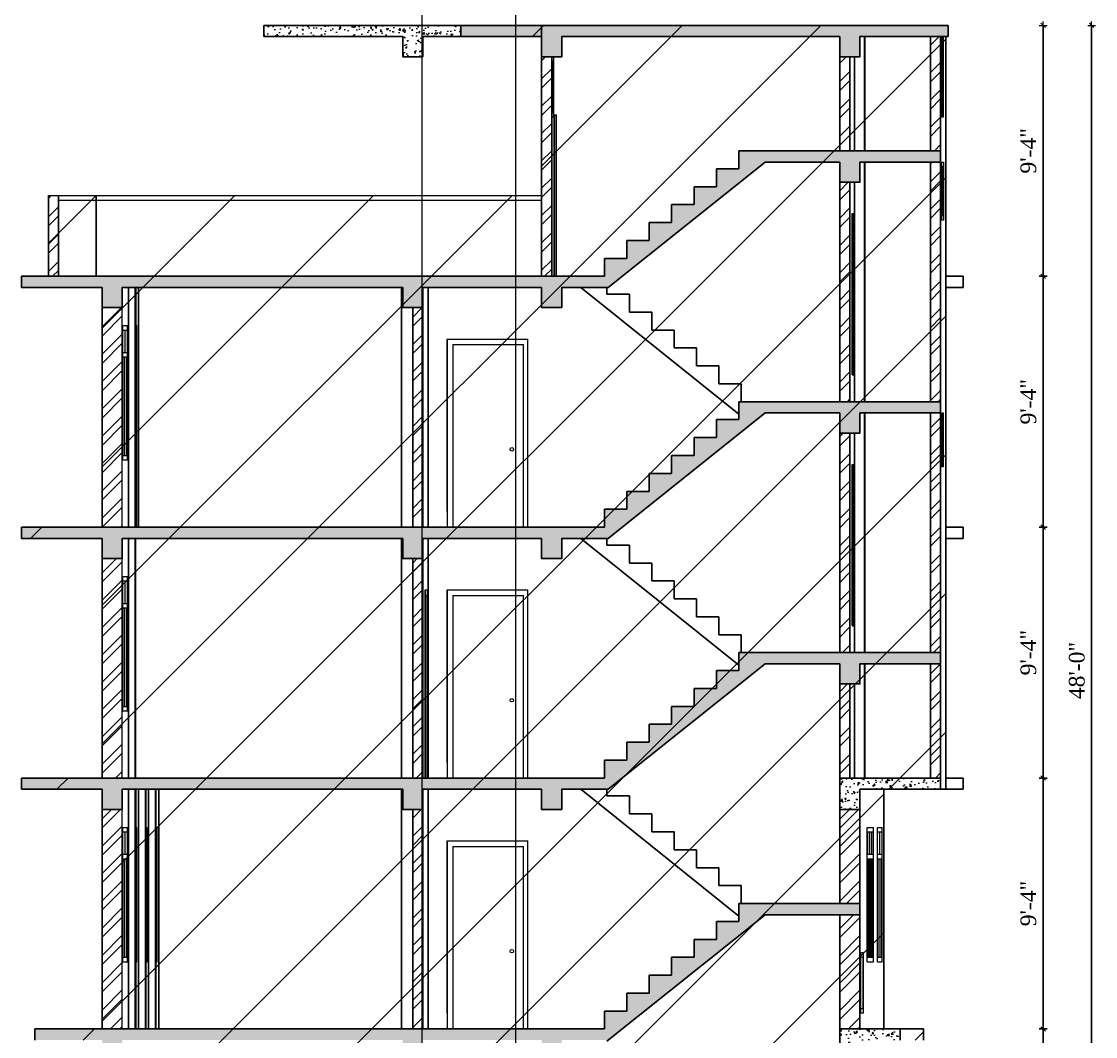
# Model space of a CAD drawing. Header units: inches. Extents: x 4069 to 291496, y -47643 to 12535.
# Drawn here: x 145333.2 to 145812.5, y -24042.8 to -23589.6 of the extents above; entities that cross this region are included whole.
import ezdxf

# ---------------------------------------------------------------- set-up
doc = ezdxf.new("R2010")
doc.units = ezdxf.units.IN
doc.header["$LTSCALE"] = 5
doc.header["$MEASUREMENT"] = 0
for name, color, linetype, lineweight in [('A-WALL', 7, 'Continuous', 9), ('Dimension', 7, 'Continuous', 18), ('dimention', 5, 'Continuous', 9), ('DOOR', 62, 'Continuous', 0), ('Railing', 43, 'Continuous', 18), ('win', 5, 'Continuous', 18)]:
    doc.layers.add(name, color=color, linetype=linetype, lineweight=lineweight)
doc.layers.add('dim line', color=7, linetype='Continuous', lineweight=15, true_color=0xfab2b2)
doc.layers.add('WALL', color=7, linetype='Continuous')
doc.styles.add('ordinary', font='times.ttf')
doc.dimstyles.new('Copy of 96', dxfattribs={"dimtxt": 7, "dimasz": 4, "dimexe": 0.5, "dimexo": 0.5, "dimgap": 3, "dimtad": 1, "dimdec": 1, "dimzin": 11, "dimdsep": 46, "dimlunit": 4, "dimtxsty": 'ordinary', "dimblk": 'OBLIQUE', "dimcen": 0.09, "dimse1": 1, "dimse2": 1, "dimclrt": 6, "dimazin": 0, "dimtfac": 1, "dimtdec": 1, "dimtix": 1, "dimtmove": 2, "dimatfit": 3, "dimldrblk": 'leader', "dimfxl": 0.5, "dimfxlon": 1, "dimtolj": 1, "dimtzin": 0, "dimarcsym": 0})
pattern_1 = [(50, (0, 0), (7.17260183, -0.62752135), [0.75, -8.25]), (355, (0, 0), (-1.38751334, 7.52192134), [0.6, -6.6]), (100.4514445, (0.598, -0.052), (5.78508847, 6.8943999), [0.63740192, -7.01142112]), (46.1842, (0, 2), (10.6724133, -1.6551928), [1.125, -12.375]), (96.6356355, (0.889, 1.862), (9.34661946, 9.741186), [0.9561034, -10.5171376]), (351.184164, (0, 2), (9.34661945, 9.741186), [0.9, -9.9]), (21, (1, 1.5), (5.96907052, -4.0261889), [0.75, -8.25]), (326, (1, 1.5), (2.43315332, 7.25150045), [0.6, -6.6]), (71.451445, (1.4974, 1.1645), (8.40222377, 3.22531153), [0.6374019, -7.01142112]), (37.5, (0, 0), (0.121598553, 3.32893854), [0, -6.52, 0, -6.7, 0, -6.625]), (7.5, (0, 0), (2.630695374, 3.94411712), [0, -3.82, 0, -6.37, 0, -2.525]), (327.5, (-2.23, 0), (5.33822436, -0.225548717), [0, -2.5, 0, -7.8, 0, -10.35]), (317.5, (-3.23, 0), (5.8318617, 1.00104982), [0, -3.25, 0, -5.18, 0, -7.35])]

# ---------------------------------------------------------------- blocks, each defined once
blk = doc.blocks.new('oblique')
at = {"color": 0, "lineweight": -2}
blk.add_line((0.25, 0.25), (-0.25, -0.25), dxfattribs=at)
at = {"layer": 'dim line', "lineweight": 9}
for p, q in [((-0.4375, 0), (0.4375, 0)), ((0, 0.4375), (0, -0.4375))]:
    blk.add_line(p, q, dxfattribs=at)
blk = doc.blocks.new('*D4915')
at = {"layer": 'A-WALL', "color": 0, "lineweight": -2, "ltscale": 50, "transparency": 16777216}
blk.add_line((145789.14, -24167.38), (145789.14, -24039.38), dxfattribs=at)
at = {"layer": 'Defpoints', "color": 0, "ltscale": 50, "transparency": 16777216}
for p in [(145707.61, -24039.38), (145789.14, -24039.38), (145707.61, -24167.38)]:
    blk.add_point(p, dxfattribs=at)
at = {"layer": 'A-WALL', "color": 0, "lineweight": -2, "ltscale": 50, "transparency": 16777216, "xscale": 4, "yscale": 4, "zscale": 4}
for p, rotation in [((145789.14, -24039.38), 90), ((145789.14, -24167.38), 270)]:
    blk.add_blockref('oblique', p, dxfattribs=dict(at, rotation=rotation))
at = {"layer": 'A-WALL', "color": 6, "ltscale": 50, "transparency": 16777216, "insert": (145782.58, -24103.38), "char_height": 7, "attachment_point": 5, "rotation": 90, "style": 'ordinary'}
blk.add_mtext('\\A1;10\'-8"', dxfattribs=at)
blk = doc.blocks.new('_OBLIQUE')
at = {"color": 0, "linetype": 'ByBlock'}
blk.add_line((-0.5, -0.5), (0.5, 0.5), dxfattribs=at)
blk = doc.blocks.new('leader')
at = {"layer": 'Dimension'}
for p, q in [((0, -4.33), (0, 4.33)), ((-4.42, 0), (4.42, 0))]:
    blk.add_line(p, q, dxfattribs=at)
blk = doc.blocks.new('*D4916')
at = {"layer": 'A-WALL', "color": 0, "lineweight": -2, "ltscale": 50, "transparency": 16777216}
blk.add_line((145789.14, -24039.38), (145789.14, -23927.38), dxfattribs=at)
at = {"layer": 'Defpoints', "color": 0, "ltscale": 50, "transparency": 16777216}
for p in [(145575.74, -23927.38), (145789.14, -23927.38), (145707.61, -24039.38)]:
    blk.add_point(p, dxfattribs=at)
at = {"layer": 'A-WALL', "color": 0, "lineweight": -2, "ltscale": 50, "transparency": 16777216, "xscale": 4, "yscale": 4, "zscale": 4}
for p, rotation in [((145789.14, -23927.38), 90), ((145789.14, -24039.38), 270)]:
    blk.add_blockref('oblique', p, dxfattribs=dict(at, rotation=rotation))
at = {"layer": 'A-WALL', "color": 6, "ltscale": 50, "transparency": 16777216, "insert": (145782.57, -23983.38), "char_height": 7, "attachment_point": 5, "rotation": 90, "style": 'ordinary'}
blk.add_mtext('\\A1;9\'-4"', dxfattribs=at)
blk = doc.blocks.new('*D4917')
at = {"layer": 'A-WALL', "color": 0, "lineweight": -2, "ltscale": 50, "transparency": 16777216}
blk.add_line((145789.12, -23927.38), (145789.12, -23815.38), dxfattribs=at)
at = {"layer": 'Defpoints', "color": 0, "ltscale": 50, "transparency": 16777216}
for p in [(145579.57, -23815.38), (145789.12, -23815.38), (145575.74, -23927.38)]:
    blk.add_point(p, dxfattribs=at)
at = {"layer": 'A-WALL', "color": 0, "lineweight": -2, "ltscale": 50, "transparency": 16777216, "xscale": 4, "yscale": 4, "zscale": 4}
for p, rotation in [((145789.12, -23815.38), 90), ((145789.12, -23927.38), 270)]:
    blk.add_blockref('oblique', p, dxfattribs=dict(at, rotation=rotation))
at = {"layer": 'A-WALL', "color": 6, "ltscale": 50, "transparency": 16777216, "insert": (145782.55, -23871.38), "char_height": 7, "attachment_point": 5, "rotation": 90, "style": 'ordinary'}
blk.add_mtext('\\A1;9\'-4"', dxfattribs=at)
blk = doc.blocks.new('*D4918')
at = {"layer": 'A-WALL', "color": 0, "lineweight": -2, "ltscale": 50, "transparency": 16777216}
blk.add_line((145789.13, -23815.38), (145789.13, -23703.38), dxfattribs=at)
at = {"layer": 'Defpoints', "color": 0, "ltscale": 50, "transparency": 16777216}
for p in [(145586.01, -23703.38), (145789.13, -23703.38), (145579.57, -23815.38)]:
    blk.add_point(p, dxfattribs=at)
at = {"layer": 'A-WALL', "color": 0, "lineweight": -2, "ltscale": 50, "transparency": 16777216, "xscale": 4, "yscale": 4, "zscale": 4}
for p, rotation in [((145789.13, -23703.38), 90), ((145789.13, -23815.38), 270)]:
    blk.add_blockref('oblique', p, dxfattribs=dict(at, rotation=rotation))
at = {"layer": 'A-WALL', "color": 6, "ltscale": 50, "transparency": 16777216, "insert": (145782.56, -23759.38), "char_height": 7, "attachment_point": 5, "rotation": 90, "style": 'ordinary'}
blk.add_mtext('\\A1;9\'-4"', dxfattribs=at)
blk = doc.blocks.new('*D4919')
at = {"layer": 'A-WALL', "color": 0, "lineweight": -2, "ltscale": 50, "transparency": 16777216}
blk.add_line((145789.14, -23703.38), (145789.14, -23591.38), dxfattribs=at)
at = {"layer": 'Defpoints', "color": 0, "ltscale": 50, "transparency": 16777216}
for p in [(145591.9, -23591.38), (145789.14, -23591.38), (145586.01, -23703.38)]:
    blk.add_point(p, dxfattribs=at)
at = {"layer": 'A-WALL', "color": 0, "lineweight": -2, "ltscale": 50, "transparency": 16777216, "xscale": 4, "yscale": 4, "zscale": 4}
for p, rotation in [((145789.14, -23591.38), 90), ((145789.14, -23703.38), 270)]:
    blk.add_blockref('oblique', p, dxfattribs=dict(at, rotation=rotation))
at = {"layer": 'A-WALL', "color": 6, "ltscale": 50, "transparency": 16777216, "insert": (145782.57, -23647.38), "char_height": 7, "attachment_point": 5, "rotation": 90, "style": 'ordinary'}
blk.add_mtext('\\A1;9\'-4"', dxfattribs=at)
blk = doc.blocks.new('*D4914')
at = {"layer": 'A-WALL', "color": 0, "lineweight": -2, "ltscale": 50, "transparency": 16777216}
blk.add_line((145810.76, -24167.38), (145810.76, -23591.38), dxfattribs=at)
at = {"layer": 'Defpoints', "color": 0, "ltscale": 50, "transparency": 16777216}
for p in [(145707.61, -23591.38), (145810.76, -23591.38), (145707.61, -24167.38)]:
    blk.add_point(p, dxfattribs=at)
at = {"layer": 'A-WALL', "color": 0, "lineweight": -2, "ltscale": 50, "transparency": 16777216, "xscale": 4, "yscale": 4, "zscale": 4}
for p, rotation in [((145810.76, -23591.38), 90), ((145810.76, -24167.38), 270)]:
    blk.add_blockref('oblique', p, dxfattribs=dict(at, rotation=rotation))
at = {"layer": 'A-WALL', "color": 6, "ltscale": 50, "transparency": 16777216, "insert": (145804.2, -23879.38), "char_height": 7, "attachment_point": 5, "rotation": 90, "style": 'ordinary'}
blk.add_mtext('\\A1;48\'-0"', dxfattribs=at)

msp = doc.modelspace()

# ---------------------------------------------------------------- hatches: boundary and pattern name
at = {"layer": 'A-WALL', "ltscale": 40, "true_color": 0xf26722}
h = msp.add_hatch(dxfattribs=at)
h.set_pattern_fill('AR-CONC', color=30)
h.set_pattern_definition(pattern_1)
h.paths.add_polyline_path([(145512.29376, -23596.376), (145529.30133, -23596.376), (145529.30133, -23591.376), (145441.41276, -23591.376), (145441.41276, -23596.376), (145503.33238, -23596.376), (145503.33238, -23605.376), (145512.29376, -23605.376)])
h = msp.add_hatch(dxfattribs=at)
h.set_pattern_fill('AR-CONC', color=30)
h.set_pattern_definition(pattern_1)
h.paths.add_polyline_path([(145746.75738, -23591.376), (145733.11794, -23591.376), (145565.31737, -23591.376), (145565.31737, -23605.376), (145574.27876, -23605.376), (145574.27876, -23596.376), (145698.38465, -23596.376), (145698.38465, -23605.376), (145707.38064, -23605.376), (145707.38064, -23596.376), (145745.73038, -23596.376), (145746.75738, -23596.376)])
h.paths.add_polyline_path([(145565.31737, -23591.376), (145529.30133, -23591.376), (145529.30133, -23596.376), (145565.31737, -23596.376)])
h = msp.add_hatch(dxfattribs=at)
h.set_pattern_fill('AR-CONC', color=30)
h.set_pattern_definition(pattern_1)
h.paths.add_polyline_path([(145665.11955, -23652.376), (145698.37663, -23652.376), (145698.38465, -23652.376), (145698.38465, -23661.376), (145707.38064, -23661.376), (145707.38064, -23652.376), (145743.39668, -23652.376), (145743.39668, -23647.376), (145698.37663, -23647.376), (145653.35666, -23647.376), (145653.35666, -23655.376), (145643.34955, -23655.376), (145643.34955, -23663.376), (145633.34547, -23663.376), (145633.34547, -23671.376), (145623.34329, -23671.376), (145623.34329, -23679.376), (145613.33732, -23679.376), (145613.33732, -23687.376), (145603.32434, -23687.376), (145603.32434, -23695.376), (145593.32917, -23695.376), (145593.32917, -23703.376), (145369.23005, -23703.376), (145333.21401, -23703.376), (145333.21401, -23708.376), (145369.23005, -23708.376), (145369.23005, -23717.376), (145378.19143, -23717.376), (145378.19143, -23708.376), (145503.33238, -23708.376), (145503.33238, -23717.376), (145512.28975, -23717.376), (145512.28975, -23708.376), (145512.29376, -23708.376), (145565.31737, -23708.376), (145565.31737, -23717.376), (145574.27876, -23717.376), (145574.27876, -23708.376), (145595.07023, -23708.376)])
h = msp.add_hatch(dxfattribs=at)
h.set_pattern_fill('AR-CONC', color=30)
h.set_pattern_definition(pattern_1)
h.paths.add_polyline_path([(145512.28975, -23820.376), (145512.29376, -23820.376), (145565.31737, -23820.376), (145565.31737, -23829.376), (145574.27876, -23829.376), (145574.27876, -23820.376), (145595.07107, -23820.376), (145665.1152, -23764.376), (145698.38465, -23764.376), (145698.38465, -23773.376), (145707.38064, -23773.376), (145707.38064, -23764.376), (145743.39668, -23764.376), (145743.39668, -23759.376), (145653.35666, -23759.376), (145653.35666, -23767.376), (145643.34955, -23767.376), (145643.34955, -23775.376), (145633.34547, -23775.376), (145633.34547, -23783.376), (145623.34329, -23783.376), (145623.34329, -23791.376), (145613.33732, -23791.376), (145613.33732, -23799.376), (145603.32434, -23799.376), (145603.32434, -23807.376), (145593.32917, -23807.376), (145593.32917, -23815.376), (145369.23005, -23815.376), (145333.21401, -23815.376), (145333.21401, -23820.376), (145369.23005, -23820.376), (145369.23005, -23829.376), (145378.19143, -23829.376), (145378.19143, -23820.376), (145503.33238, -23820.376), (145503.33238, -23829.376), (145512.28975, -23829.376)])
h = msp.add_hatch(dxfattribs=at)
h.set_pattern_fill('AR-CONC', color=30)
h.set_pattern_definition(pattern_1)
h.paths.add_polyline_path([(145665.1152, -23876.376), (145698.38465, -23876.376), (145698.38465, -23885.376), (145707.38064, -23885.376), (145707.38064, -23876.376), (145743.39668, -23876.376), (145743.39668, -23871.376), (145653.35666, -23871.376), (145653.35666, -23879.376), (145643.34955, -23879.376), (145643.34955, -23887.376), (145633.34547, -23887.376), (145633.34547, -23895.376), (145623.34329, -23895.376), (145623.34329, -23903.376), (145613.33732, -23903.376), (145613.33732, -23911.376), (145603.32434, -23911.376), (145603.32434, -23919.376), (145593.32917, -23919.376), (145593.32917, -23927.376), (145369.23005, -23927.376), (145333.21386, -23927.376), (145333.21386, -23932.376), (145369.23005, -23932.376), (145369.23005, -23941.376), (145378.19143, -23941.376), (145378.19143, -23932.376), (145503.33238, -23932.376), (145503.33238, -23941.376), (145512.28975, -23941.376), (145512.28975, -23932.376), (145512.29376, -23932.376), (145565.31737, -23932.376), (145565.31737, -23941.376), (145574.27876, -23941.376), (145574.27876, -23932.376), (145595.07107, -23932.376)])
h = msp.add_hatch(dxfattribs=at)
h.set_pattern_fill('AR-CONC', color=30)
h.set_pattern_definition(pattern_1)
h.paths.add_polyline_path([(145743.39668, -23927.376), (145698.38465, -23927.376), (145698.38465, -23941.376), (145707.38064, -23941.376), (145707.38064, -23932.376), (145743.39668, -23932.376)])
h = msp.add_hatch(dxfattribs=at)
h.set_pattern_fill('AR-CONC', color=30)
h.set_pattern_definition(pattern_1)
h.paths.add_polyline_path([(145512.29376, -24044.376), (145565.31737, -24044.376), (145565.31737, -24053.376), (145574.27876, -24053.376), (145574.27876, -24044.376), (145595.07107, -24044.376), (145665.1152, -23988.376), (145707.38064, -23988.376), (145707.38064, -23983.376), (145653.35666, -23983.376), (145653.35666, -23991.376), (145643.34955, -23991.376), (145643.34955, -23999.376), (145633.34547, -23999.376), (145633.34547, -24007.376), (145623.34329, -24007.376), (145623.34329, -24015.376), (145613.33732, -24015.376), (145613.33732, -24023.376), (145603.32434, -24023.376), (145603.32434, -24031.376), (145593.32917, -24031.376), (145593.32917, -24039.376), (145369.23005, -24039.376), (145339.23083, -24039.376), (145339.23083, -24044.376), (145369.23005, -24044.376), (145369.23005, -24053.376), (145378.19143, -24053.376), (145378.19143, -24044.376), (145503.33238, -24044.376), (145503.33238, -24053.376), (145512.29376, -24053.376)])
h = msp.add_hatch(dxfattribs=at)
h.set_pattern_fill('AR-CONC', color=30)
h.set_pattern_definition(pattern_1)
h.paths.add_polyline_path([(145707.38064, -24044.376), (145725.38866, -24044.376), (145725.38866, -24039.376), (145698.38465, -24039.376), (145698.38465, -24053.376), (145707.38064, -24053.376)])
at = {"layer": 'dimention', "ltscale": 40, "true_color": 0xf26722}
h = msp.add_hatch(dxfattribs=at)
h.set_pattern_fill('ANSI32', color=30, scale=23)
h.paths.add_polyline_path([(145743.39668, -23876.376), (145738.89868, -23876.376), (145738.89868, -23927.376), (145743.39668, -23927.376)])
h.paths.add_polyline_path([(145743.39668, -23764.376), (145738.89868, -23764.376), (145738.89868, -23871.376), (145743.39668, -23871.376)])
h.paths.add_polyline_path([(145743.39668, -23652.376), (145738.89868, -23652.376), (145738.89868, -23759.376), (145743.39668, -23759.376)])
h.paths.add_polyline_path([(145743.39668, -23596.376), (145738.89868, -23596.376), (145738.89868, -23647.376), (145743.39668, -23647.376)])
h = msp.add_hatch(dxfattribs=at)
h.set_pattern_fill('ANSI32', color=30, scale=23)
h.paths.add_polyline_path([(145569.81938, -23605.376), (145565.31737, -23605.376), (145565.31737, -23703.376), (145569.81938, -23703.376)])
h = msp.add_hatch(dxfattribs=at)
h.set_pattern_fill('ANSI32', color=30, scale=23)
h.paths.add_polyline_path([(145702.87863, -23773.376), (145698.37663, -23773.376), (145698.37663, -23871.376), (145702.87863, -23871.376)])
h.paths.add_polyline_path([(145702.87863, -23661.376), (145698.37663, -23661.376), (145698.37663, -23759.376), (145702.87863, -23759.376)])
h.paths.add_polyline_path([(145702.87863, -23605.376), (145698.37663, -23605.376), (145698.37663, -23647.376), (145702.87863, -23647.376)])
h.paths.add_polyline_path([(145702.87863, -23885.376), (145698.38465, -23885.376), (145698.38465, -23876.376), (145698.37663, -23876.376), (145698.37663, -23927.376), (145702.87863, -23927.376)])
h = msp.add_hatch(dxfattribs=at)
h.set_pattern_fill('ANSI32', color=30, scale=23)
h.paths.add_polyline_path([(145349.72136, -23667.376), (145345.21935, -23667.376), (145345.21935, -23703.376), (145349.72136, -23703.376)])
h = msp.add_hatch(dxfattribs=at)
h.set_pattern_fill('ANSI32', color=30, scale=23)
h.paths.add_polyline_path([(145378.19143, -23717.376), (145369.23005, -23717.376), (145369.23005, -23815.376), (145378.19143, -23815.376)])
h = msp.add_hatch(dxfattribs=at)
h.set_pattern_fill('ANSI32', color=30, scale=23)
h.paths.add_polyline_path([(145512.28975, -23717.376), (145507.79175, -23717.376), (145507.79175, -23815.376), (145512.28975, -23815.376)])
h = msp.add_hatch(dxfattribs=at)
h.set_pattern_fill('ANSI32', color=30, scale=23)
h.paths.add_polyline_path([(145378.19143, -23829.376), (145369.23005, -23829.376), (145369.23005, -23927.376), (145378.19143, -23927.376)])
h = msp.add_hatch(dxfattribs=at)
h.set_pattern_fill('ANSI32', color=30, scale=23)
h.paths.add_polyline_path([(145512.28975, -23829.376), (145507.79175, -23829.376), (145507.79175, -23927.376), (145512.28975, -23927.376)])
h = msp.add_hatch(dxfattribs=at)
h.set_pattern_fill('ANSI32', color=30, scale=23)
h.paths.add_polyline_path([(145378.19143, -23941.376), (145369.23005, -23941.376), (145369.23005, -24039.376), (145378.19143, -24039.376)])
h = msp.add_hatch(dxfattribs=at)
h.set_pattern_fill('ANSI32', color=30, scale=23)
h.paths.add_polyline_path([(145512.28975, -23941.376), (145507.79175, -23941.376), (145507.79175, -24039.376), (145512.28975, -24039.376)])
h = msp.add_hatch(dxfattribs=at)
h.set_pattern_fill('ANSI32', color=30, scale=23)
h.paths.add_polyline_path([(145707.38064, -23988.376), (145698.38465, -23988.376), (145698.38465, -24039.376), (145707.38064, -24039.376)])
h.paths.add_polyline_path([(145707.38064, -23941.376), (145698.38465, -23941.376), (145698.38465, -23983.376), (145707.38064, -23983.376)])
at = {"layer": 'WALL', "linetype": 'ByBlock', "ltscale": 5, "true_color": 0xf8991e}
h = msp.add_hatch(dxfattribs=at)
h.set_pattern_fill('ANSI31', color=30, scale=350)
h.paths.add_polyline_path([(145529.30133, -23591.376), (145746.75738, -23591.376), (145746.75738, -23596.376), (145745.73038, -23596.376), (145745.73038, -23703.376), (145753.41617, -23703.376), (145753.41617, -23708.376), (145745.73038, -23708.376), (145745.73038, -23815.376), (145753.41617, -23815.376), (145753.41617, -23820.376), (145745.73038, -23820.376), (145745.73038, -23927.376), (145745.73038, -23932.376), (145718.04219, -23932.376), (145718.04219, -24039.376), (145735.72918, -24039.376), (145735.72918, -24044.376), (145718.04219, -24044.376), (145718.04219, -24167.376), (145707.38064, -24167.376), (145707.38064, -24206.34424), (145708.88064, -24206.34424), (145732.88064, -24215.34424), (145732.88064, -24233.34424), (145672.88064, -24233.34424), (145672.88064, -24215.34424), (145696.88064, -24206.34424), (145698.38064, -24206.34424), (145698.38064, -24172.376), (145574.31737, -24172.376), (145574.31737, -24206.34424), (145575.81737, -24206.34424), (145599.81737, -24215.34424), (145599.81737, -24233.34424), (145539.81737, -24233.34424), (145539.81737, -24215.34424), (145563.81737, -24206.34424), (145565.31737, -24206.34424), (145565.31737, -24172.376), (145512.29376, -24172.376), (145512.29376, -24206.34424), (145513.79376, -24206.34424), (145537.79376, -24215.34424), (145537.79376, -24233.34424), (145477.79376, -24233.34424), (145477.79376, -24215.34424), (145501.79376, -24206.34424), (145503.29376, -24206.34424), (145503.29376, -24172.376), (145378.19143, -24172.376), (145378.19143, -24206.34424), (145379.69143, -24206.34424), (145403.69143, -24215.34424), (145403.69143, -24233.34424), (145343.73005, -24233.34424), (145343.73005, -24215.34424), (145367.73005, -24206.34424), (145369.23005, -24206.34424), (145369.23005, -24044.376), (145339.23083, -24044.376), (145339.23083, -24039.376), (145369.23005, -24039.376), (145369.23005, -23932.376), (145333.21386, -23932.376), (145333.21386, -23927.376), (145369.23005, -23927.376), (145369.23005, -23820.376), (145333.21401, -23820.376), (145333.21401, -23815.376), (145369.23005, -23815.376), (145369.23005, -23708.376), (145333.21401, -23708.376), (145333.21401, -23703.376), (145345.21935, -23703.376), (145345.21935, -23667.376), (145565.31737, -23667.376), (145565.31737, -23596.376), (145529.30133, -23596.376)])

# ---------------------------------------------------------------- linework, layer by layer
at = {"layer": 'A-WALL', "ltscale": 5}
for p, q in [((145698.37663, -23642.376), (145698.37663, -23647.376)), ((145743.39668, -23647.376), (145743.39668, -23642.376)), ((145698.37663, -23652.376), (145698.38465, -23652.376)), ((145378.19143, -23815.376), (145378.19143, -23708.376)), ((145702.87863, -23759.376), (145702.87863, -23708.376)), ((145704.97985, -23759.376), (145704.97985, -23708.376)), ((145703.95033, -23747.376), (145704.84556, -23747.376)), ((145378.19143, -23927.376), (145378.19143, -23820.376)), ((145703.95033, -23859.376), (145704.84556, -23859.376)), ((145378.19143, -24039.376), (145378.19143, -23932.376))]:
    msp.add_line(p, q, dxfattribs=at)
for p in [(145512.0521, -23123.42402), (145553.78352, -23113.86569)]:
    msp.add_xline(p, (0, 1), dxfattribs=at)
for centre, radius in [((145704.66749, -23705.876), 0.01909), ((145384.57691, -23755.876), 0.01909), ((145552.02287, -23780.626), 0.7664), ((145704.66749, -23817.876), 0.01909), ((145514.30165, -23892.626), 0.02649), ((145552.02287, -23892.626), 0.7664), ((145552.02287, -24004.626), 0.7664)]:
    msp.add_circle(centre, radius, dxfattribs=at)
at = {"layer": 'DOOR', "lineweight": 13}
for p, q in [((145570.94858, -23703.376), (145570.94858, -23631.376)), ((145570.94858, -23631.376), (145570.94858, -23703.376)), ((145570.94858, -23631.376), (145572.02285, -23631.376)), ((145571.02318, -23631.45061), (145571.02318, -23703.376)), ((145571.02318, -23631.45061), (145571.96317, -23631.45061)), ((145571.96317, -23703.376), (145571.96317, -23631.45061)), ((145572.02285, -23703.376), (145572.02285, -23631.376)), ((145703.95033, -23747.20336), (145703.95033, -23675.376)), ((145703.95033, -23675.376), (145703.95033, -23747.376)), ((145703.95033, -23675.376), (145704.84556, -23675.376)), ((145704.0126, -23675.43827), (145704.0126, -23747.376)), ((145704.0126, -23675.43827), (145704.79575, -23675.43827)), ((145704.79575, -23747.376), (145704.79575, -23675.43827)), ((145704.84556, -23747.376), (145704.84556, -23675.376)), ((145384.18765, -23725.376), (145384.75497, -23725.376)), ((145384.18765, -23725.43827), (145384.70516, -23725.43827)), ((145384.70516, -23815.376), (145384.70516, -23725.43827)), ((145384.75497, -23815.376), (145384.75497, -23725.376)), ((145523.22852, -23808.44414), (145523.22852, -23731.376)), ((145523.22852, -23731.376), (145523.22852, -23815.376)), ((145523.22852, -23731.376), (145559.17239, -23731.376)), ((145525.72852, -23733.876), (145525.72852, -23815.376)), ((145525.72852, -23733.876), (145557.17239, -23733.876)), ((145557.17239, -23815.376), (145557.17239, -23733.876)), ((145559.17239, -23815.376), (145559.17239, -23731.376)), ((145703.95033, -23859.20336), (145703.95033, -23787.376)), ((145703.95033, -23787.376), (145703.95033, -23859.376)), ((145703.95033, -23787.376), (145704.84556, -23787.376)), ((145704.0126, -23787.43827), (145704.0126, -23859.376)), ((145704.0126, -23787.43827), (145704.79575, -23787.43827)), ((145704.79575, -23859.376), (145704.79575, -23787.43827)), ((145704.84556, -23859.376), (145704.84556, -23787.376)), ((145513.39893, -23927.16883), (145513.39893, -23843.376)), ((145513.39893, -23843.376), (145513.39893, -23927.376)), ((145513.39893, -23843.376), (145514.4732, -23843.376)), ((145514.4732, -23927.376), (145514.4732, -23843.376)), ((145523.22852, -23920.44414), (145523.22852, -23843.376)), ((145523.22852, -23843.376), (145523.22852, -23927.376)), ((145523.22852, -23843.376), (145559.17239, -23843.376)), ((145559.17239, -23927.376), (145559.17239, -23843.376)), ((145513.47365, -23845.876), (145513.47365, -23927.376)), ((145513.47365, -23845.876), (145514.41343, -23845.876)), ((145514.41343, -23927.376), (145514.41343, -23845.876)), ((145525.72852, -23845.876), (145525.72852, -23927.376)), ((145525.72852, -23845.876), (145557.17239, -23845.876)), ((145557.17239, -23927.376), (145557.17239, -23845.876)), ((145523.22852, -24032.44414), (145523.22852, -23955.376)), ((145523.22852, -23955.376), (145523.22852, -24039.376)), ((145523.22852, -23955.376), (145559.17239, -23955.376)), ((145559.17239, -24039.376), (145559.17239, -23955.376)), ((145525.72852, -23957.876), (145525.72852, -24039.376)), ((145525.72852, -23957.876), (145557.17239, -23957.876)), ((145557.17239, -24039.376), (145557.17239, -23957.876))]:
    msp.add_line(p, q, dxfattribs=at)
at = {"layer": 'Railing', "color": 30}
for p, q in [((145345.21935, -23667.376), (145565.31737, -23667.376)), ((145349.72136, -23669.376), (145565.31737, -23669.376))]:
    msp.add_line(p, q, dxfattribs=at)
at = {"layer": 'WALL', "color": 2, "linetype": 'ByBlock', "ltscale": 5}
for p, q in [((145441.41276, -23591.376), (145733.11794, -23591.376)), ((145441.41276, -23591.376), (145441.41276, -23596.376)), ((145529.30133, -23596.376), (145529.30133, -23591.376)), ((145565.31737, -23591.376), (145565.31737, -23703.376)), ((145733.11794, -23591.376), (145746.75738, -23591.376)), ((145746.75738, -23591.376), (145746.75738, -23596.376)), ((145503.33238, -23596.376), (145441.41276, -23596.376)), ((145565.31737, -23596.376), (145512.29376, -23596.376)), ((145574.27876, -23596.376), (145698.38465, -23596.376)), ((145698.37663, -23596.376), (145698.37663, -23647.376)), ((145707.38064, -23596.376), (145745.73038, -23596.376)), ((145709.47784, -23647.376), (145709.47784, -23596.376)), ((145709.61213, -23647.376), (145709.61213, -23596.376)), ((145738.89868, -23647.376), (145738.89868, -23596.376)), ((145743.39668, -23932.376), (145743.39668, -23596.376)), ((145745.73038, -23596.376), (145745.73038, -23932.376)), ((145745.73038, -23596.376), (145746.75738, -23596.376)), ((145569.81938, -23605.376), (145569.81938, -23703.376)), ((145702.87863, -23647.376), (145702.87863, -23605.376)), ((145704.97985, -23647.376), (145704.97985, -23605.376)), ((145653.35666, -23655.376), (145653.35666, -23647.376)), ((145653.35666, -23647.376), (145698.37663, -23647.376)), ((145743.39668, -23647.376), (145698.37663, -23647.376)), ((145595.07023, -23708.376), (145665.11955, -23652.376)), ((145665.11955, -23652.376), (145698.37663, -23652.376)), ((145698.37663, -23652.376), (145698.37663, -23759.376)), ((145707.38064, -23652.376), (145743.39668, -23652.376)), ((145709.47784, -23759.376), (145709.47784, -23652.376)), ((145709.61213, -23759.376), (145709.61213, -23652.376)), ((145738.89868, -23759.376), (145738.89868, -23652.376)), ((145643.34955, -23663.376), (145643.34955, -23655.376)), ((145643.34955, -23655.376), (145653.35666, -23655.376)), ((145702.87863, -23759.376), (145702.87863, -23661.376)), ((145704.97985, -23759.376), (145704.97985, -23661.376)), ((145345.21935, -23667.376), (145345.21935, -23703.376)), ((145349.72136, -23703.376), (145349.72136, -23667.376)), ((145366.6045, -23703.376), (145366.6045, -23667.376)), ((145633.34547, -23671.376), (145633.34547, -23663.376)), ((145633.34547, -23663.376), (145643.34955, -23663.376)), ((145623.34329, -23679.376), (145623.34329, -23671.376)), ((145623.34329, -23671.376), (145633.34547, -23671.376)), ((145613.33732, -23687.376), (145613.33732, -23679.376)), ((145613.33732, -23679.376), (145623.34329, -23679.376)), ((145603.32434, -23695.376), (145603.32434, -23687.376)), ((145603.32434, -23687.376), (145613.33732, -23687.376)), ((145593.32917, -23703.376), (145593.32917, -23695.376)), ((145593.32917, -23695.376), (145603.32434, -23695.376)), ((145333.21401, -23703.376), (145369.23005, -23703.376)), ((145333.21401, -23708.376), (145333.21401, -23703.376)), ((145593.32917, -23703.376), (145369.23005, -23703.376)), ((145745.73038, -23703.376), (145753.41617, -23703.376)), ((145753.41617, -23703.376), (145753.41617, -23708.376)), ((145333.21401, -23708.376), (145369.23005, -23708.376)), ((145369.23005, -23815.376), (145369.23005, -23708.376)), ((145503.33238, -23708.376), (145378.19143, -23708.376)), ((145380.92041, -23708.376), (145380.92041, -23815.376)), ((145383.91908, -23708.376), (145383.91908, -23815.376)), ((145384.18765, -23708.376), (145384.18765, -23815.376)), ((145385.48608, -23708.376), (145385.48608, -23815.376)), ((145502.74712, -23708.376), (145502.74712, -23815.376)), ((145512.28975, -23708.376), (145512.28975, -23815.376)), ((145565.31737, -23708.376), (145512.28975, -23708.376)), ((145514.74177, -23708.376), (145514.74177, -23815.376)), ((145595.07023, -23708.376), (145574.27876, -23708.376)), ((145582.81876, -23708.376), (145653.35666, -23764.97058)), ((145594.46694, -23711.376), (145594.46694, -23708.376)), ((145753.41617, -23708.376), (145745.73038, -23708.376)), ((145604.5186, -23711.376), (145594.46694, -23711.376)), ((145604.5186, -23719.376), (145604.5186, -23711.376)), ((145507.79175, -23717.376), (145507.79175, -23815.376)), ((145614.45803, -23719.376), (145604.5186, -23719.376)), ((145614.45803, -23727.376), (145614.45803, -23719.376)), ((145624.4572, -23727.376), (145614.45803, -23727.376)), ((145624.4572, -23735.376), (145624.4572, -23727.376)), ((145634.43153, -23735.376), (145624.4572, -23735.376)), ((145634.43153, -23743.376), (145634.43153, -23735.376)), ((145644.40586, -23743.376), (145634.43153, -23743.376)), ((145644.40586, -23751.376), (145644.40586, -23743.376)), ((145654.38019, -23751.376), (145644.40586, -23751.376)), ((145654.38019, -23759.376), (145654.38019, -23751.376)), ((145653.35666, -23767.376), (145653.35666, -23759.376)), ((145653.35666, -23759.376), (145743.39668, -23759.376)), ((145595.07107, -23820.376), (145665.1152, -23764.376)), ((145643.34955, -23775.376), (145643.34955, -23767.376)), ((145643.34955, -23767.376), (145653.35666, -23767.376)), ((145665.1152, -23764.376), (145698.38465, -23764.376)), ((145698.37663, -23764.376), (145698.37663, -23871.376)), ((145707.38064, -23764.376), (145743.39668, -23764.376)), ((145709.47784, -23871.376), (145709.47784, -23764.376)), ((145709.61213, -23871.376), (145709.61213, -23764.376)), ((145738.89868, -23871.376), (145738.89868, -23764.376)), ((145633.34547, -23783.376), (145633.34547, -23775.376)), ((145633.34547, -23775.376), (145643.34955, -23775.376)), ((145702.87863, -23871.376), (145702.87863, -23773.376)), ((145704.97985, -23871.376), (145704.97985, -23773.376)), ((145623.34329, -23791.376), (145623.34329, -23783.376)), ((145623.34329, -23783.376), (145633.34547, -23783.376)), ((145613.33732, -23799.376), (145613.33732, -23791.376)), ((145613.33732, -23791.376), (145623.34329, -23791.376)), ((145603.32434, -23807.376), (145603.32434, -23799.376)), ((145603.32434, -23799.376), (145613.33732, -23799.376)), ((145593.32917, -23815.376), (145593.32917, -23807.376)), ((145593.32917, -23807.376), (145603.32434, -23807.376)), ((145333.21401, -23815.376), (145369.23005, -23815.376)), ((145333.21401, -23820.376), (145333.21401, -23815.376)), ((145593.32917, -23815.376), (145369.23005, -23815.376)), ((145745.73038, -23815.376), (145753.41617, -23815.376)), ((145753.41617, -23815.376), (145753.41617, -23820.376)), ((145333.21401, -23820.376), (145369.23005, -23820.376)), ((145369.23005, -23927.376), (145369.23005, -23820.376)), ((145503.33238, -23820.376), (145378.19143, -23820.376)), ((145380.92041, -23820.376), (145380.92041, -23927.376)), ((145383.91908, -23927.376), (145383.91908, -23820.376)), ((145384.05336, -23820.376), (145384.05336, -23927.376)), ((145502.74712, -23820.376), (145502.74712, -23927.376)), ((145512.28975, -23820.376), (145512.28975, -23927.376)), ((145565.31737, -23820.376), (145512.28975, -23820.376)), ((145514.74177, -23820.376), (145514.74177, -23927.376)), ((145595.07107, -23820.376), (145574.27876, -23820.376)), ((145582.81876, -23820.376), (145653.35666, -23876.97058)), ((145594.46694, -23823.376), (145594.46694, -23820.376)), ((145753.41617, -23820.376), (145745.73038, -23820.376)), ((145604.5186, -23823.376), (145594.46694, -23823.376)), ((145604.5186, -23831.376), (145604.5186, -23823.376)), ((145507.79175, -23829.376), (145507.79175, -23927.376)), ((145614.45803, -23831.376), (145604.5186, -23831.376)), ((145614.45803, -23839.376), (145614.45803, -23831.376)), ((145624.4572, -23839.376), (145614.45803, -23839.376)), ((145624.4572, -23847.376), (145624.4572, -23839.376)), ((145634.43153, -23847.376), (145624.4572, -23847.376)), ((145634.43153, -23855.376), (145634.43153, -23847.376)), ((145644.40586, -23855.376), (145634.43153, -23855.376)), ((145644.40586, -23863.376), (145644.40586, -23855.376)), ((145654.38019, -23863.376), (145644.40586, -23863.376)), ((145654.38019, -23871.376), (145654.38019, -23863.376)), ((145653.35666, -23879.376), (145653.35666, -23871.376)), ((145653.35666, -23871.376), (145743.39668, -23871.376)), ((145595.07107, -23932.376), (145665.1152, -23876.376)), ((145665.1152, -23876.376), (145698.38465, -23876.376)), ((145698.37663, -23876.376), (145698.37663, -23927.376)), ((145707.38064, -23876.376), (145743.39668, -23876.376)), ((145709.47784, -23927.376), (145709.47784, -23876.376)), ((145709.61213, -23927.376), (145709.61213, -23876.376)), ((145738.89868, -23927.376), (145738.89868, -23876.376)), ((145643.34955, -23887.376), (145643.34955, -23879.376)), ((145643.34955, -23879.376), (145653.35666, -23879.376)), ((145633.34547, -23895.376), (145633.34547, -23887.376)), ((145633.34547, -23887.376), (145643.34955, -23887.376)), ((145702.87863, -23927.376), (145702.87863, -23885.376)), ((145704.97985, -23927.376), (145704.97985, -23885.376)), ((145623.34329, -23903.376), (145623.34329, -23895.376)), ((145623.34329, -23895.376), (145633.34547, -23895.376)), ((145613.33732, -23911.376), (145613.33732, -23903.376)), ((145613.33732, -23903.376), (145623.34329, -23903.376)), ((145603.32434, -23919.376), (145603.32434, -23911.376)), ((145603.32434, -23911.376), (145613.33732, -23911.376)), ((145593.32917, -23927.376), (145593.32917, -23919.376)), ((145593.32917, -23919.376), (145603.32434, -23919.376)), ((145333.21386, -23927.376), (145369.23005, -23927.376)), ((145333.21386, -23932.376), (145333.21386, -23927.376)), ((145593.32917, -23927.376), (145369.23005, -23927.376)), ((145698.37663, -23927.376), (145743.39668, -23927.376)), ((145698.38465, -23983.376), (145698.38465, -23927.376)), ((145745.73038, -23927.376), (145753.41617, -23927.376)), ((145753.41617, -23927.376), (145753.41617, -23932.376)), ((145333.21386, -23932.376), (145369.23005, -23932.376)), ((145369.23005, -24039.376), (145369.23005, -23932.376)), ((145503.33238, -23932.376), (145378.19143, -23932.376)), ((145380.92041, -23932.376), (145380.92041, -24039.376)), ((145383.91908, -24039.376), (145383.91908, -23932.376)), ((145384.18765, -23932.376), (145384.18765, -24039.376)), ((145385.48608, -23932.376), (145385.48608, -24039.376)), ((145388.48474, -23932.376), (145388.48474, -24039.376)), ((145388.75331, -23932.376), (145388.75331, -24039.376)), ((145389.96222, -23932.376), (145389.96222, -24039.376)), ((145392.96089, -23932.376), (145392.96089, -24039.376)), ((145393.22946, -23932.376), (145393.22946, -24039.376)), ((145394.45448, -23932.376), (145394.45448, -24039.376)), ((145502.74712, -23932.376), (145502.74712, -24039.376)), ((145512.28975, -23932.376), (145512.28975, -24039.376)), ((145565.31737, -23932.376), (145512.28975, -23932.376)), ((145514.74177, -23932.376), (145514.74177, -24039.376)), ((145595.07107, -23932.376), (145574.27876, -23932.376)), ((145582.81876, -23932.376), (145653.35666, -23988.97058)), ((145594.46694, -23935.376), (145594.46694, -23932.376)), ((145604.5186, -23935.376), (145594.46694, -23935.376)), ((145604.5186, -23943.376), (145604.5186, -23935.376)), ((145707.38064, -23932.376), (145753.41617, -23932.376)), ((145707.38064, -24017.35104), (145707.38064, -23932.376)), ((145718.04219, -23932.376), (145718.04219, -24039.376)), ((145507.79175, -23941.376), (145507.79175, -24039.376)), ((145614.45803, -23943.376), (145604.5186, -23943.376)), ((145614.45803, -23951.376), (145614.45803, -23943.376)), ((145624.4572, -23951.376), (145614.45803, -23951.376)), ((145624.4572, -23959.376), (145624.4572, -23951.376)), ((145634.43153, -23959.376), (145624.4572, -23959.376)), ((145634.43153, -23967.376), (145634.43153, -23959.376)), ((145644.40586, -23967.376), (145634.43153, -23967.376)), ((145644.40586, -23975.376), (145644.40586, -23967.376)), ((145654.38019, -23975.376), (145644.40586, -23975.376)), ((145654.38019, -23983.376), (145654.38019, -23975.376)), ((145653.35666, -23991.376), (145653.35666, -23983.376)), ((145653.35666, -23983.376), (145707.38064, -23983.376)), ((145594.46694, -24044.85901), (145665.1152, -23988.376)), ((145665.1152, -23988.376), (145707.38064, -23988.376)), ((145698.38465, -24095.376), (145698.38465, -23988.376)), ((145643.34955, -23999.376), (145643.34955, -23991.376)), ((145643.34955, -23991.376), (145653.35666, -23991.376)), ((145633.34547, -24007.376), (145633.34547, -23999.376)), ((145633.34547, -23999.376), (145643.34955, -23999.376)), ((145623.34329, -24015.376), (145623.34329, -24007.376)), ((145623.34329, -24007.376), (145633.34547, -24007.376)), ((145613.33732, -24023.376), (145613.33732, -24015.376)), ((145613.33732, -24015.376), (145623.34329, -24015.376)), ((145707.38064, -24039.376), (145707.38064, -24017.35104)), ((145603.32434, -24031.376), (145603.32434, -24023.376)), ((145603.32434, -24023.376), (145613.33732, -24023.376)), ((145707.38064, -24039.376), (145707.38064, -24026.376)), ((145718.04219, -24026.376), (145718.04219, -24039.376)), ((145593.32917, -24039.376), (145593.32917, -24031.376)), ((145593.32917, -24031.376), (145603.32434, -24031.376)), ((145339.23083, -24039.376), (145369.23005, -24039.376)), ((145339.23083, -24044.376), (145339.23083, -24039.376)), ((145369.23005, -24039.376), (145593.32917, -24039.376)), ((145698.38465, -24039.376), (145735.72918, -24039.376)), ((145725.38866, -24039.376), (145725.38866, -24044.376)), ((145735.72918, -24044.376), (145735.72918, -24039.376))]:
    msp.add_line(p, q, dxfattribs=at)
for points in [[(145512.29376, -23596.376), (145512.29376, -23596.376), (145512.29376, -23605.376), (145503.33238, -23605.376), (145503.33238, -23596.376)], [(145574.27876, -23596.376), (145574.27876, -23596.376), (145574.27876, -23605.376), (145565.31737, -23605.376), (145565.31737, -23596.376)], [(145707.38064, -23596.376), (145707.38064, -23605.376), (145698.38465, -23605.376), (145698.38465, -23596.376)], [(145707.38064, -23652.376), (145707.38064, -23661.376), (145698.38465, -23661.376), (145698.38465, -23652.376)], [(145378.19143, -23708.376), (145378.19143, -23708.376), (145378.19143, -23717.376), (145369.23005, -23717.376), (145369.23005, -23708.376)], [(145512.29376, -23708.376), (145512.29376, -23708.376), (145512.29376, -23717.376), (145503.33238, -23717.376), (145503.33238, -23708.376)], [(145574.27876, -23708.376), (145574.27876, -23708.376), (145574.27876, -23717.376), (145565.31737, -23717.376), (145565.31737, -23708.376)], [(145707.38064, -23764.376), (145707.38064, -23773.376), (145698.38465, -23773.376), (145698.38465, -23764.376)], [(145378.19143, -23820.376), (145378.19143, -23820.376), (145378.19143, -23829.376), (145369.23005, -23829.376), (145369.23005, -23820.376)], [(145512.29376, -23820.376), (145512.29376, -23820.376), (145512.29376, -23829.376), (145503.33238, -23829.376), (145503.33238, -23820.376)], [(145574.27876, -23820.376), (145574.27876, -23820.376), (145574.27876, -23829.376), (145565.31737, -23829.376), (145565.31737, -23820.376)], [(145707.38064, -23876.376), (145707.38064, -23885.376), (145698.38465, -23885.376), (145698.38465, -23876.376)], [(145378.19143, -23932.376), (145378.19143, -23932.376), (145378.19143, -23941.376), (145369.23005, -23941.376), (145369.23005, -23932.376)], [(145512.29376, -23932.376), (145512.29376, -23932.376), (145512.29376, -23941.376), (145503.33238, -23941.376), (145503.33238, -23932.376)], [(145574.27876, -23932.376), (145574.27876, -23932.376), (145574.27876, -23941.376), (145565.31737, -23941.376), (145565.31737, -23932.376)], [(145707.38064, -23932.376), (145707.38064, -23941.376), (145698.38465, -23941.376), (145698.38465, -23932.376)]]:
    msp.add_lwpolyline(points, dxfattribs=at)
at = {"layer": 'win'}
for p, q in [((145743.94322, -23596.376), (145743.94322, -23632.376)), ((145743.94322, -23596.376), (145744.50977, -23596.376)), ((145743.98369, -23598.376), (145743.98369, -23630.376)), ((145743.98369, -23598.376), (145744.4693, -23598.376)), ((145744.22649, -23598.376), (145744.22649, -23630.376)), ((145744.4693, -23598.376), (145744.4693, -23630.376)), ((145744.50977, -23596.376), (145744.50977, -23632.376)), ((145570.60049, -23605.376), (145569.8843, -23605.376)), ((145569.8843, -23632.376), (145569.8843, -23605.376)), ((145570.60049, -23605.376), (145570.60049, -23632.376)), ((145570.54081, -23607.376), (145569.94399, -23607.376)), ((145569.94399, -23630.376), (145569.94399, -23607.376)), ((145570.54081, -23607.376), (145570.54081, -23630.376)), ((145570.60049, -23632.376), (145569.8843, -23632.376)), ((145570.54081, -23630.376), (145569.94399, -23630.376)), ((145744.50977, -23632.376), (145743.94322, -23632.376)), ((145744.4693, -23630.376), (145743.98369, -23630.376)), ((145743.77869, -23652.376), (145743.77869, -23678.376)), ((145743.77869, -23652.376), (145744.67391, -23652.376)), ((145744.67391, -23652.376), (145744.67391, -23678.376)), ((145743.83839, -23654.376), (145743.83839, -23676.376)), ((145743.83839, -23654.376), (145744.61421, -23654.376)), ((145744.2263, -23654.376), (145744.2263, -23676.376)), ((145744.61421, -23654.376), (145744.61421, -23676.376)), ((145744.61421, -23676.376), (145743.83839, -23676.376)), ((145744.67391, -23678.376), (145743.77869, -23678.376)), ((145378.41377, -23725.376), (145380.56232, -23725.376)), ((145378.41377, -23785.376), (145378.41377, -23725.376)), ((145378.47348, -23727.376), (145379.45771, -23727.376)), ((145378.47348, -23737.376), (145378.47348, -23727.376)), ((145379.45771, -23737.376), (145379.45771, -23727.376)), ((145379.51742, -23727.376), (145380.50261, -23727.376)), ((145379.51742, -23737.376), (145379.51742, -23727.376)), ((145380.50261, -23737.376), (145380.50261, -23727.376)), ((145380.56232, -23785.376), (145380.56232, -23725.376)), ((145378.47348, -23737.376), (145379.45771, -23737.376)), ((145378.47348, -23739.376), (145378.981, -23739.376)), ((145378.47348, -23783.376), (145378.47348, -23739.376)), ((145378.981, -23739.376), (145378.981, -23783.376)), ((145379.04071, -23739.376), (145379.93538, -23739.376)), ((145379.04071, -23739.376), (145379.04071, -23783.376)), ((145379.51742, -23737.376), (145380.50261, -23737.376)), ((145379.93538, -23739.376), (145379.93538, -23783.376)), ((145379.99509, -23739.376), (145380.50261, -23739.376)), ((145379.99509, -23739.376), (145379.99509, -23783.376)), ((145380.50261, -23783.376), (145380.50261, -23739.376)), ((145743.91338, -23764.376), (145743.91338, -23788.376)), ((145743.91338, -23764.376), (145744.54004, -23764.376)), ((145743.97309, -23766.376), (145743.97309, -23786.376)), ((145743.97309, -23766.376), (145744.48033, -23766.376)), ((145744.22671, -23766.376), (145744.22671, -23786.376)), ((145744.48033, -23766.376), (145744.48033, -23786.376)), ((145744.54004, -23764.376), (145744.54004, -23788.376)), ((145378.41377, -23785.376), (145380.56232, -23785.376)), ((145378.47348, -23783.376), (145378.981, -23783.376)), ((145379.04071, -23783.376), (145379.93538, -23783.376)), ((145379.99509, -23783.376), (145380.50261, -23783.376)), ((145744.48033, -23786.376), (145743.97309, -23786.376)), ((145744.54004, -23788.376), (145743.91338, -23788.376)), ((145378.41377, -23837.376), (145380.56232, -23837.376)), ((145378.41377, -23897.376), (145378.41377, -23837.376)), ((145378.47348, -23839.376), (145379.45771, -23839.376)), ((145378.47348, -23849.376), (145378.47348, -23839.376)), ((145379.45771, -23849.376), (145379.45771, -23839.376)), ((145379.51742, -23839.376), (145380.50261, -23839.376)), ((145379.51742, -23849.376), (145379.51742, -23839.376)), ((145380.50261, -23849.376), (145380.50261, -23839.376)), ((145380.56232, -23897.376), (145380.56232, -23837.376)), ((145378.47348, -23849.376), (145379.45771, -23849.376)), ((145379.51742, -23849.376), (145380.50261, -23849.376)), ((145378.47348, -23851.376), (145378.981, -23851.376)), ((145378.47348, -23895.376), (145378.47348, -23851.376)), ((145378.981, -23851.376), (145378.981, -23895.376)), ((145379.04071, -23851.376), (145379.93538, -23851.376)), ((145379.04071, -23851.376), (145379.04071, -23895.376)), ((145379.93538, -23851.376), (145379.93538, -23895.376)), ((145379.99509, -23851.376), (145380.50261, -23851.376)), ((145379.99509, -23851.376), (145379.99509, -23895.376)), ((145380.50261, -23895.376), (145380.50261, -23851.376)), ((145378.41377, -23897.376), (145380.56232, -23897.376)), ((145378.47348, -23895.376), (145378.981, -23895.376)), ((145379.04071, -23895.376), (145379.93538, -23895.376)), ((145379.99509, -23895.376), (145380.50261, -23895.376)), ((145378.41377, -23949.376), (145380.56232, -23949.376)), ((145378.41377, -24009.376), (145378.41377, -23949.376)), ((145380.56232, -24009.376), (145380.56232, -23949.376)), ((145384.18765, -23949.376), (145384.75497, -23949.376)), ((145384.75497, -24009.376), (145384.75497, -23949.376)), ((145388.75331, -23949.376), (145389.32064, -23949.376)), ((145389.32064, -24009.376), (145389.32064, -23949.376)), ((145393.22946, -23949.376), (145393.82662, -23949.376)), ((145393.82662, -24009.376), (145393.82662, -23949.376)), ((145710.62672, -23949.376), (145713.49145, -23949.376)), ((145710.62672, -24009.376), (145710.62672, -23949.376)), ((145713.49145, -24009.376), (145713.49145, -23949.376)), ((145715.18881, -23949.376), (145717.33736, -23949.376)), ((145715.18881, -24009.376), (145715.18881, -23949.376)), ((145717.33736, -24009.376), (145717.33736, -23949.376)), ((145378.47348, -23951.376), (145379.45771, -23951.376)), ((145378.47348, -23961.376), (145378.47348, -23951.376)), ((145379.45771, -23961.376), (145379.45771, -23951.376)), ((145379.51742, -23951.376), (145380.50261, -23951.376)), ((145379.51742, -23961.376), (145379.51742, -23951.376)), ((145380.50261, -23961.376), (145380.50261, -23951.376)), ((145384.18765, -23951.376), (145384.69527, -23951.376)), ((145384.69527, -23961.376), (145384.69527, -23951.376)), ((145388.75331, -23951.376), (145389.26093, -23951.376)), ((145389.26093, -23961.376), (145389.26093, -23951.376)), ((145393.22946, -23951.376), (145393.76692, -23951.376)), ((145393.76692, -23961.376), (145393.76692, -23951.376)), ((145710.68643, -23951.376), (145711.5721, -23951.376)), ((145710.68643, -23961.376), (145710.68643, -23951.376)), ((145711.5721, -23951.376), (145711.5721, -23961.376)), ((145711.63181, -23951.376), (145712.48636, -23951.376)), ((145711.63181, -23951.376), (145711.63181, -23961.376)), ((145712.48636, -23951.376), (145712.48636, -23961.376)), ((145712.54606, -23951.376), (145713.43174, -23951.376)), ((145712.54606, -23951.376), (145712.54606, -23961.376)), ((145713.43174, -23961.376), (145713.43174, -23951.376)), ((145715.24852, -23951.376), (145716.23371, -23951.376)), ((145715.24852, -23961.376), (145715.24852, -23951.376)), ((145716.23371, -23961.376), (145716.23371, -23951.376)), ((145716.29342, -23951.376), (145717.27765, -23951.376)), ((145716.29342, -23961.376), (145716.29342, -23951.376)), ((145717.27765, -23961.376), (145717.27765, -23951.376)), ((145378.47348, -23961.376), (145379.45771, -23961.376)), ((145378.47348, -23963.376), (145378.981, -23963.376)), ((145378.47348, -24007.376), (145378.47348, -23963.376)), ((145378.981, -23963.376), (145378.981, -24007.376)), ((145379.04071, -23963.376), (145379.93538, -23963.376)), ((145379.04071, -23963.376), (145379.04071, -24007.376)), ((145379.51742, -23961.376), (145380.50261, -23961.376)), ((145379.93538, -23963.376), (145379.93538, -24007.376)), ((145379.99509, -23963.376), (145380.50261, -23963.376)), ((145379.99509, -23963.376), (145379.99509, -24007.376)), ((145380.50261, -24007.376), (145380.50261, -23963.376)), ((145384.1758, -23963.376), (145384.69527, -23963.376)), ((145384.18765, -23961.376), (145384.69527, -23961.376)), ((145384.69527, -24007.376), (145384.69527, -23963.376)), ((145388.75331, -23961.376), (145389.26093, -23961.376)), ((145388.75331, -23963.376), (145389.26093, -23963.376)), ((145389.26093, -24007.376), (145389.26093, -23963.376)), ((145393.22946, -23961.376), (145393.76692, -23961.376)), ((145393.24745, -23963.376), (145393.76692, -23963.376)), ((145393.24745, -23963.376), (145393.24745, -24007.376)), ((145393.76692, -24007.376), (145393.76692, -23963.376)), ((145710.68643, -23961.376), (145711.5721, -23961.376)), ((145710.68643, -23963.376), (145711.20589, -23963.376)), ((145710.68643, -24007.376), (145710.68643, -23963.376)), ((145711.20589, -23963.376), (145711.20589, -24007.376)), ((145711.2656, -23963.376), (145711.75521, -23963.376)), ((145711.2656, -23963.376), (145711.2656, -24007.376)), ((145711.63181, -23961.376), (145712.48636, -23961.376)), ((145711.75521, -23963.376), (145711.75521, -24007.376)), ((145711.81492, -23963.376), (145712.30325, -23963.376)), ((145711.81492, -23963.376), (145711.81492, -24007.376)), ((145712.30325, -23963.376), (145712.30325, -24007.376)), ((145712.36296, -23963.376), (145712.85257, -23963.376)), ((145712.36296, -23963.376), (145712.36296, -24007.376)), ((145712.54606, -23961.376), (145713.43174, -23961.376)), ((145712.85257, -23963.376), (145712.85257, -24007.376)), ((145712.91228, -23963.376), (145713.43174, -23963.376)), ((145712.91228, -23963.376), (145712.91228, -24007.376)), ((145713.43174, -24007.376), (145713.43174, -23963.376)), ((145715.24852, -23961.376), (145716.23371, -23961.376)), ((145715.24852, -23963.376), (145715.75604, -23963.376)), ((145715.24852, -24007.376), (145715.24852, -23963.376)), ((145715.75604, -23963.376), (145715.75604, -24007.376)), ((145715.81575, -23963.376), (145716.71042, -23963.376)), ((145715.81575, -23963.376), (145715.81575, -24007.376)), ((145716.29342, -23961.376), (145717.27765, -23961.376)), ((145716.71042, -23963.376), (145716.71042, -24007.376)), ((145716.77013, -23963.376), (145717.27765, -23963.376)), ((145716.77013, -23963.376), (145716.77013, -24007.376)), ((145717.27765, -24007.376), (145717.27765, -23963.376)), ((145378.47348, -24007.376), (145378.981, -24007.376)), ((145379.04071, -24007.376), (145379.93538, -24007.376)), ((145379.99509, -24007.376), (145380.50261, -24007.376)), ((145384.1758, -24007.376), (145384.69527, -24007.376)), ((145388.75331, -24007.376), (145389.26093, -24007.376)), ((145393.24745, -24007.376), (145393.76692, -24007.376)), ((145708.91045, -24005.376), (145707.56761, -24005.376)), ((145707.56761, -24005.376), (145707.56761, -24032.376)), ((145708.85074, -24007.376), (145707.62732, -24007.376)), ((145707.62732, -24007.376), (145707.62732, -24030.376)), ((145708.85074, -24030.376), (145708.85074, -24007.376)), ((145708.91045, -24032.376), (145708.91045, -24005.376)), ((145710.68643, -24007.376), (145711.20589, -24007.376)), ((145711.2656, -24007.376), (145711.75521, -24007.376)), ((145711.81492, -24007.376), (145712.30325, -24007.376)), ((145712.36296, -24007.376), (145712.85257, -24007.376)), ((145712.91228, -24007.376), (145713.43174, -24007.376)), ((145715.24852, -24007.376), (145715.75604, -24007.376)), ((145715.81575, -24007.376), (145716.71042, -24007.376)), ((145716.77013, -24007.376), (145717.27765, -24007.376)), ((145378.41377, -24009.376), (145380.56232, -24009.376)), ((145384.18765, -24009.376), (145384.75497, -24009.376)), ((145388.75331, -24009.376), (145389.32064, -24009.376)), ((145393.22946, -24009.376), (145393.82662, -24009.376)), ((145710.62672, -24009.376), (145713.49145, -24009.376)), ((145715.18881, -24009.376), (145717.33736, -24009.376)), ((145708.85074, -24030.376), (145707.62732, -24030.376)), ((145708.91045, -24032.376), (145707.56761, -24032.376))]:
    msp.add_line(p, q, dxfattribs=at)

# ---------------------------------------------------------------- dimensions: what is measured, and where the dimension line sits
at = {"layer": 'A-WALL', "ltscale": 50}
for base, p1, p2, picture, middle in [((145789.13984, -23591.376), (145586.00692, -23703.376), (145591.89855, -23591.376), '*D4919', (145782.56918, -23647.376)), ((145810.76383, -23591.376), (145707.60886, -24167.376), (145707.60886, -23591.376), '*D4914', (145804.20326, -23879.376)), ((145789.12878, -23703.376), (145579.56528, -23815.376), (145586.00692, -23703.376), '*D4918', (145782.55812, -23759.376)), ((145789.11941, -23815.376), (145575.73865, -23927.376), (145579.56528, -23815.376), '*D4917', (145782.54875, -23871.376)), ((145789.13984, -23927.376), (145707.60886, -24039.376), (145575.73865, -23927.376), '*D4916', (145782.56918, -23983.376)), ((145789.13984, -24039.376), (145707.60886, -24167.376), (145707.60886, -24039.376), '*D4915', (145782.57928, -24103.376))]:
    dim = msp.add_linear_dim(base=base, p1=p1, p2=p2, angle=90, dimstyle='Copy of 96', override={"dimdec": 0, "dimblk": 'oblique', "dimtdec": 0, "dimarcsym": 1}, dxfattribs=at)
    dim.commit()
    dim.dimension.update_dxf_attribs({"geometry": picture, "text_midpoint": middle})

doc.saveas('drawing.dxf')
